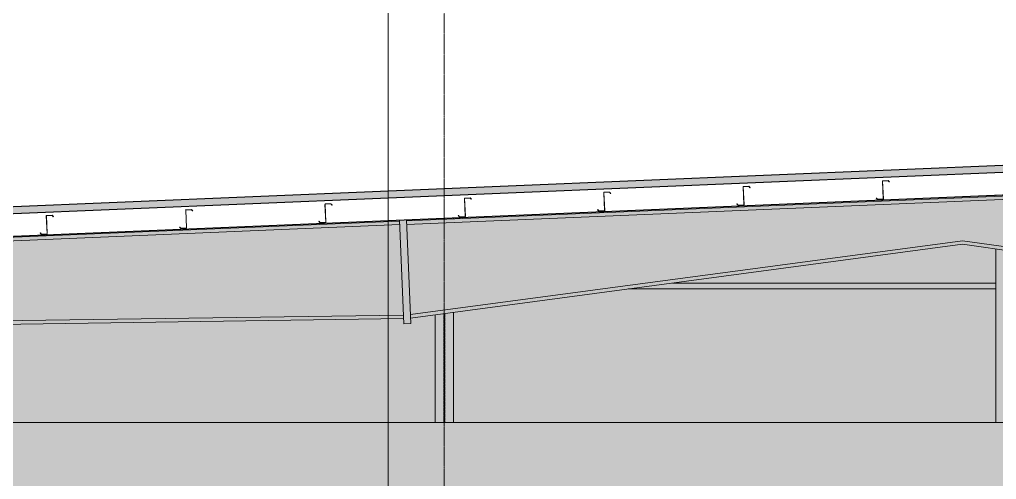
# Model space of a CAD drawing. Header units: inches. Extents: x -23034 to -8288, y -132 to 853.
# Drawn here: x -9542.2 to -9121.9, y 253.5 to 451.5 of the extents above; entities that cross this region are included whole.
import ezdxf

# ---------------------------------------------------------------- set-up
doc = ezdxf.new("R2010")
doc.units = ezdxf.units.IN
doc.header["$MEASUREMENT"] = 0
doc.linetypes.add('Grid Line 1_2_', pattern=[0.875, 0.5, -0.125, 0.125, -0.125])
doc.linetypes.add('Hidden 1_8_', pattern=[0.1875, 0.125, -0.0625])
for name, color, linetype, lineweight in [('A-CLNG', 13, 'Continuous', 9), ('A-ROOF', 132, 'Continuous', 9), ('G-ANNO-SYMB', 111, 'Continuous', 9), ('L-SITE-WALL', 31, 'Continuous', 9), ('M-HVAC-DUCT', 70, 'Continuous', 9), ('S-BEAM', 12, 'Continuous', 9), ('S-COLS', 52, 'Continuous', 9), ('S-GRID', 1, 'Continuous', 9)]:
    doc.layers.add(name, color=color, linetype=linetype, lineweight=lineweight)
pattern_1 = [(45, (-21599.14, 72.082), (-19.007, 19.007), []), (45, (-21599.14, 100.882), (-19.007, 19.007), [])]

# ---------------------------------------------------------------- blocks, each defined once
blk = doc.blocks.new('W-Wide Flange-Column - B1-C-1075923-Section 16')
at = {"layer": 'S-COLS', "linetype": 'Hidden 1_8_'}
for p, q in [((-21626.46, 365.97), (-21626.46, 365.48)), ((-21626.15, 365.49), (-21626.15, 365.99)), ((-21626.46, 324.89), (-21626.46, 278)), ((-21626.15, 278), (-21626.15, 324.94)), ((-21626.46, 250), (-21626.46, 37.1)), ((-21626.15, 37.1), (-21626.15, 250)), ((-21626.46, 34.88), (-21626.46, 32.5)), ((-21626.15, 32.5), (-21626.15, 34.88)), ((-21626.46, 31.5), (-21626.46, 28.5)), ((-21626.15, 28.5), (-21626.15, 31.5)), ((-21626.46, 4), (-21626.46, 0)), ((-21626.15, 0), (-21626.15, 4))]:
    blk.add_line(p, q, dxfattribs=at)
blk = doc.blocks.new('Girt_Z - 8_D-V128-Section 16')
at = {"layer": 'S-BEAM'}
h = blk.add_hatch(dxfattribs=at)
h.set_pattern_fill('FP_23', color=256, style=0, pattern_type=2)
h.set_pattern_definition(pattern_1)
h.paths.add_polyline_path([(-21439.96, 374), (-21437.6, 374.09), (-21437.6, 374.2), (-21439.91, 374.11), (-21440.39, 374.62), (-21440.47, 374.55)], flags=0)
h.paths.add_polyline_path([(-21437.53, 374.28), (-21437.42, 374.29), (-21437.73, 381.91), (-21437.84, 381.9)], flags=0)
h.paths.add_polyline_path([(-21434.87, 381.57), (-21434.79, 381.64), (-21435.3, 382.2), (-21437.66, 382.1), (-21437.66, 381.99), (-21435.35, 382.09)], flags=0)
at = {"layer": 'S-BEAM', "lineweight": 15}
for p, q in [((-21437.84, 381.9), (-21437.53, 374.28)), ((-21437.42, 374.29), (-21437.73, 381.91)), ((-21435.3, 382.2), (-21437.66, 382.1)), ((-21437.66, 381.99), (-21435.35, 382.09)), ((-21435.35, 382.09), (-21434.87, 381.57)), ((-21434.79, 381.64), (-21435.3, 382.2)), ((-21434.87, 381.57), (-21434.79, 381.64)), ((-21440.39, 374.62), (-21440.47, 374.55)), ((-21440.47, 374.55), (-21439.96, 374)), ((-21439.91, 374.11), (-21440.39, 374.62)), ((-21439.96, 374), (-21437.6, 374.09)), ((-21437.6, 374.2), (-21439.91, 374.11))]:
    blk.add_line(p, q, dxfattribs=at)
for centre, radius, start, end in [((-21437.66, 381.91), 0.187, 92.3859, 182.3859), ((-21437.66, 381.91), 0.0782, 94.5087, 182.3859), ((-21437.6, 374.28), 0.187, 272.3859, 2.3859), ((-21437.6, 374.28), 0.0782, 275.4283, 2.3859)]:
    blk.add_arc(centre, radius, start, end, dxfattribs=at)
blk = doc.blocks.new('Girt_Z - 8_D-V129-Section 16')
at = {"layer": 'S-BEAM', "lineweight": 15}
for p, q in [((-21497.79, 379.41), (-21497.47, 371.79)), ((-21497.36, 371.79), (-21497.68, 379.41)), ((-21495.25, 379.7), (-21497.61, 379.6)), ((-21497.61, 379.49), (-21495.29, 379.59)), ((-21495.29, 379.59), (-21494.82, 379.07)), ((-21494.74, 379.14), (-21495.25, 379.7)), ((-21494.82, 379.07), (-21494.74, 379.14)), ((-21500.33, 372.13), (-21500.41, 372.05)), ((-21500.41, 372.05), (-21499.91, 371.5)), ((-21499.86, 371.61), (-21500.33, 372.13)), ((-21499.91, 371.5), (-21497.54, 371.6)), ((-21497.54, 371.71), (-21499.86, 371.61))]:
    blk.add_line(p, q, dxfattribs=at)
for centre, radius, start, end in [((-21497.6, 379.41), 0.187, 92.3859, 182.3859), ((-21497.6, 379.41), 0.0782, 94.5087, 182.3859), ((-21497.55, 371.78), 0.0782, 275.4283, 2.3859), ((-21497.55, 371.78), 0.187, 272.3859, 2.3859)]:
    blk.add_arc(centre, radius, start, end, dxfattribs=at)
blk = doc.blocks.new('Girt_Z - 8_D-V130-Section 16')
at = {"layer": 'S-BEAM'}
h = blk.add_hatch(dxfattribs=at)
h.set_pattern_fill('FP_23', color=256, style=0, pattern_type=2)
h.set_pattern_definition(pattern_1)
h.paths.add_polyline_path([(-21559.86, 369), (-21557.49, 369.1), (-21557.49, 369.21), (-21559.81, 369.11), (-21560.28, 369.63), (-21560.36, 369.55)], flags=0)
h.paths.add_polyline_path([(-21557.42, 369.29), (-21557.31, 369.29), (-21557.63, 376.91), (-21557.74, 376.91)], flags=0)
h.paths.add_polyline_path([(-21554.77, 376.57), (-21554.69, 376.65), (-21555.19, 377.2), (-21557.56, 377.1), (-21557.56, 376.99), (-21555.24, 377.09)], flags=0)
at = {"layer": 'S-BEAM', "lineweight": 15}
for p, q in [((-21557.74, 376.91), (-21557.42, 369.29)), ((-21557.31, 369.29), (-21557.63, 376.91)), ((-21555.19, 377.2), (-21557.56, 377.1)), ((-21557.56, 376.99), (-21555.24, 377.09)), ((-21555.24, 377.09), (-21554.77, 376.57)), ((-21554.69, 376.65), (-21555.19, 377.2)), ((-21554.77, 376.57), (-21554.69, 376.65)), ((-21560.28, 369.63), (-21560.36, 369.55)), ((-21560.36, 369.55), (-21559.86, 369)), ((-21559.81, 369.11), (-21560.28, 369.63)), ((-21559.86, 369), (-21557.49, 369.1)), ((-21557.49, 369.21), (-21559.81, 369.11))]:
    blk.add_line(p, q, dxfattribs=at)
for centre, radius, start, end in [((-21557.55, 376.92), 0.187, 92.3859, 182.3859), ((-21557.55, 376.92), 0.0782, 94.5087, 182.3859), ((-21557.5, 369.29), 0.0782, 275.4283, 2.3859), ((-21557.5, 369.29), 0.187, 272.3859, 2.3859)]:
    blk.add_arc(centre, radius, start, end, dxfattribs=at)
blk = doc.blocks.new('Girt_Z - 8_D-V131-Section 16')
at = {"layer": 'S-BEAM', "lineweight": 15}
for p, q in [((-21617.69, 374.41), (-21617.37, 366.79)), ((-21617.26, 366.8), (-21617.58, 374.41)), ((-21615.14, 374.7), (-21617.51, 374.6)), ((-21617.51, 374.5), (-21615.19, 374.59)), ((-21615.19, 374.59), (-21614.72, 374.08)), ((-21614.64, 374.15), (-21615.14, 374.7)), ((-21614.72, 374.08), (-21614.64, 374.15)), ((-21620.23, 367.13), (-21620.31, 367.06)), ((-21620.31, 367.06), (-21619.81, 366.5)), ((-21619.76, 366.61), (-21620.23, 367.13)), ((-21619.81, 366.5), (-21617.44, 366.6)), ((-21617.44, 366.71), (-21619.76, 366.61))]:
    blk.add_line(p, q, dxfattribs=at)
for centre, radius, start, end in [((-21617.5, 374.42), 0.187, 92.3859, 182.3859), ((-21617.5, 374.42), 0.0782, 94.5087, 182.3859), ((-21617.45, 366.79), 0.187, 272.3859, 2.3859), ((-21617.45, 366.79), 0.0782, 275.4283, 2.3859)]:
    blk.add_arc(centre, radius, start, end, dxfattribs=at)
blk = doc.blocks.new('Girt_Z - 8_D-V132-Section 16')
at = {"layer": 'S-BEAM'}
h = blk.add_hatch(dxfattribs=at)
h.set_pattern_fill('FP_23', color=256, style=0, pattern_type=2)
h.set_pattern_definition(pattern_1)
h.paths.add_polyline_path([(-21679.75, 364), (-21677.39, 364.1), (-21677.39, 364.21), (-21679.71, 364.12), (-21680.18, 364.63), (-21680.26, 364.56)], flags=0)
h.paths.add_polyline_path([(-21677.32, 364.29), (-21677.21, 364.3), (-21677.53, 371.92), (-21677.64, 371.91)], flags=0)
h.paths.add_polyline_path([(-21674.67, 371.58), (-21674.59, 371.65), (-21675.09, 372.21), (-21677.46, 372.11), (-21677.45, 372), (-21675.14, 372.09)], flags=0)
at = {"layer": 'S-BEAM', "lineweight": 15}
for p, q in [((-21677.64, 371.91), (-21677.32, 364.29)), ((-21677.21, 364.3), (-21677.53, 371.92)), ((-21675.09, 372.21), (-21677.46, 372.11)), ((-21677.45, 372), (-21675.14, 372.09)), ((-21675.14, 372.09), (-21674.67, 371.58)), ((-21674.59, 371.65), (-21675.09, 372.21)), ((-21674.67, 371.58), (-21674.59, 371.65)), ((-21680.18, 364.63), (-21680.26, 364.56)), ((-21680.26, 364.56), (-21679.75, 364)), ((-21679.71, 364.12), (-21680.18, 364.63)), ((-21679.75, 364), (-21677.39, 364.1)), ((-21677.39, 364.21), (-21679.71, 364.12))]:
    blk.add_line(p, q, dxfattribs=at)
for centre, radius, start, end in [((-21677.45, 371.92), 0.187, 92.3859, 182.3859), ((-21677.45, 371.92), 0.0782, 94.5087, 182.3859), ((-21677.4, 364.29), 0.187, 272.3859, 2.3859), ((-21677.4, 364.29), 0.0782, 275.4283, 2.3859)]:
    blk.add_arc(centre, radius, start, end, dxfattribs=at)
blk = doc.blocks.new('Girt_Z - 8_D-V133-Section 16')
at = {"layer": 'S-BEAM', "lineweight": 15}
for p, q in [((-21737.58, 369.41), (-21737.27, 361.8)), ((-21737.16, 361.8), (-21737.47, 369.42)), ((-21735.04, 369.71), (-21737.4, 369.61)), ((-21737.4, 369.5), (-21735.09, 369.6)), ((-21735.09, 369.6), (-21734.61, 369.08)), ((-21734.53, 369.15), (-21735.04, 369.71)), ((-21734.61, 369.08), (-21734.53, 369.15)), ((-21740.13, 362.13), (-21740.21, 362.06)), ((-21740.21, 362.06), (-21739.7, 361.51)), ((-21739.65, 361.62), (-21740.13, 362.13)), ((-21739.7, 361.51), (-21737.34, 361.6)), ((-21737.34, 361.71), (-21739.65, 361.62))]:
    blk.add_line(p, q, dxfattribs=at)
for centre, radius, start, end in [((-21737.4, 369.42), 0.187, 92.3859, 182.3859), ((-21737.4, 369.42), 0.0782, 94.5087, 182.3859), ((-21737.34, 361.79), 0.0782, 275.4283, 2.3859), ((-21737.34, 361.79), 0.187, 272.3859, 2.3859)]:
    blk.add_arc(centre, radius, start, end, dxfattribs=at)
blk = doc.blocks.new('Girt_Z - 8_D-V134-Section 16')
at = {"layer": 'S-BEAM', "lineweight": 15}
for p, q in [((-21797.53, 366.92), (-21797.21, 359.3)), ((-21797.1, 359.3), (-21797.42, 366.92)), ((-21794.99, 367.21), (-21797.35, 367.11)), ((-21797.35, 367), (-21795.03, 367.1)), ((-21795.03, 367.1), (-21794.56, 366.58)), ((-21794.48, 366.66), (-21794.99, 367.21)), ((-21794.56, 366.58), (-21794.48, 366.66)), ((-21800.07, 359.64), (-21800.15, 359.56)), ((-21800.15, 359.56), (-21799.65, 359.01)), ((-21799.6, 359.12), (-21800.07, 359.64)), ((-21799.65, 359.01), (-21797.28, 359.11)), ((-21797.28, 359.22), (-21799.6, 359.12))]:
    blk.add_line(p, q, dxfattribs=at)
for centre, radius, start, end in [((-21797.34, 366.92), 0.187, 92.3859, 182.3859), ((-21797.34, 366.92), 0.0782, 94.5087, 182.3859), ((-21797.29, 359.29), 0.0782, 275.4283, 2.3859), ((-21797.29, 359.29), 0.187, 272.3859, 2.3859)]:
    blk.add_arc(centre, radius, start, end, dxfattribs=at)
blk = doc.blocks.new('columns and girder2 - one-1075720-Section 16')
at = {"layer": 'S-BEAM'}
h = blk.add_hatch(color=256, dxfattribs=at)
h.paths.add_polyline_path([(-22304.55, 293.43), (-22123.26, 325.75), (-22009.16, 317.66), (-22009.23, 319.17), (-22123.34, 327.26), (-22304.55, 294.96)], flags=0)
h.paths.add_polyline_path([(-22006.16, 317.59), (-21643.83, 322.76), (-21643.89, 324.26), (-22006.22, 319.08), (-22006.16, 317.59)], flags=0)
h.paths.add_polyline_path([(-21640.83, 322.97), (-21403.33, 354.74), (-21191.62, 324.99), (-21191.62, 326.5), (-21403.33, 356.25), (-21640.89, 324.47)], flags=0)
h.paths.add_polyline_path([(-22359.55, 333.43), (-22353.42, 333.68), (-22353.42, 333.83), (-22349.38, 333.85), (-22307.55, 335.6), (-22307.55, 337.1), (-22359.55, 334.93)], flags=0)
h.paths.add_polyline_path([(-22304.55, 335.72), (-22010.43, 347.98), (-22010.49, 349.47), (-22304.55, 337.15)], flags=0)
h.paths.add_polyline_path([(-22007.43, 348.1), (-21645.51, 363.18), (-21645.57, 364.68), (-22007.49, 349.6), (-22007.47, 349.17)], flags=0)
h.paths.add_polyline_path([(-21642.51, 363.31), (-21191.62, 382.16), (-21191.62, 383.59), (-21642.57, 364.8), (-21642.54, 363.93)], flags=0)
h.paths.add_polyline_path([(-21188.62, 382.22), (-21134.3, 384.48), (-21134.3, 385.98), (-21188.62, 383.72), (-21188.62, 382.28)], flags=0)
h = blk.add_hatch(color=256, dxfattribs=at)
h.paths.add_polyline_path([(-21135.8, 0), (-21135.8, 323.1), (-21188.62, 323.1), (-21188.62, 322.85), (-21191.62, 322.85), (-21191.62, 324.99), (-21192.16, 324.99), (-21153.8, 117.86), (-21153.8, 0), (-21136.07, 0)], flags=0)
h.paths.add_polyline_path([(-22357.04, 0), (-22340.05, 0), (-22340.05, 118), (-22305.77, 290.85), (-22307.55, 290.85), (-22307.55, 335.6), (-22349.38, 333.83), (-22346.93, 333.76), (-22346.93, 333.45), (-22349.51, 333.39), (-22349.86, 333.25), (-22350.06, 332.76), (-22350.06, 322.67), (-22349.86, 322.19), (-22349.38, 321.99), (-22346.93, 321.99), (-22346.93, 321.61), (-22353.42, 321.61), (-22353.42, 321.99), (-22350.98, 321.99), (-22350.49, 322.19), (-22350.29, 322.67), (-22350.29, 332.76), (-22350.61, 333.29), (-22350.98, 333.45), (-22353.42, 333.45), (-22353.42, 333.68), (-22358.05, 333.41), (-22358.05, 285.6), (-22307.55, 285.6), (-22307.55, 284.6), (-22358.05, 284.6), (-22358.05, 161.27), (-22350.68, 161.58), (-22350.62, 159.91), (-22358.05, 159.6), (-22358.05, 136.93), (-22349.67, 137.24), (-22349.67, 135.6), (-22358.05, 135.25), (-22358.05, 0)], flags=0)
h.paths.add_polyline_path([(-22304.55, 294.96), (-22123.26, 327.25), (-22009.23, 319.17), (-22010.43, 347.98), (-22304.55, 335.72), (-22304.55, 320.2)], flags=0)
h.paths.add_polyline_path([(-22006.22, 319.08), (-21643.89, 324.28), (-21645.51, 363.18), (-22007.43, 348.1), (-22006.22, 319.16)], flags=0)
h.paths.add_polyline_path([(-21188.62, 324.1), (-21135.8, 324.1), (-21135.8, 384.42), (-21188.62, 382.22), (-21188.62, 326.5)], flags=0)
h.paths.add_polyline_path([(-21640.89, 324.48), (-21403.33, 356.25), (-21191.62, 326.5), (-21191.62, 382.09), (-21642.51, 363.31), (-21641.27, 333.43)], flags=0)
h = blk.add_hatch(color=256, dxfattribs=at)
h.paths.add_polyline_path([(-22304.55, 290.85), (-22304.55, 337.72), (-22307.55, 337.59), (-22307.55, 290.85)], flags=0)
h.paths.add_polyline_path([(-22009.06, 315.25), (-22006.07, 315.38), (-22007.51, 350.1), (-22010.51, 349.97), (-22009.27, 320.2)], flags=0)
h.paths.add_polyline_path([(-21643.73, 320.47), (-21640.73, 320.59), (-21642.6, 365.3), (-21645.59, 365.18), (-21644.35, 335.46)], flags=0)
h.paths.add_polyline_path([(-21188.62, 322.85), (-21188.62, 384.22), (-21191.62, 384.09), (-21191.62, 322.85)], flags=0)
for p, q in [((-21191.62, 383.59), (-21642.57, 364.8)), ((-21642.51, 363.31), (-21191.62, 382.09)), ((-21645.57, 364.68), (-22007.49, 349.6)), ((-22007.43, 348.1), (-21645.51, 363.18)), ((-21645.59, 365.18), (-21643.73, 320.47)), ((-21640.73, 320.59), (-21642.6, 365.3)), ((-21403.33, 356.25), (-21640.89, 324.48)), ((-21640.83, 322.97), (-21403.33, 354.74)), ((-21191.62, 326.5), (-21403.33, 356.25)), ((-21403.33, 354.74), (-21191.62, 324.99)), ((-21643.89, 324.26), (-22006.22, 319.08)), ((-22006.16, 317.59), (-21643.83, 322.76)), ((-21643.73, 320.47), (-21640.73, 320.59))]:
    blk.add_line(p, q, dxfattribs=at)
blk = doc.blocks.new('Girt_Z - 10_D-V204-Section 16')
at = {"layer": 'S-BEAM'}
h = blk.add_hatch(color=256, dxfattribs=at)
h.paths.add_polyline_path([(-21266.44, 335.5), (-21283.28, 337.87), (-21381.05, 337.87), (-21381.05, 335.5), (-21291.01, 335.5)], flags=0)
h.paths.add_polyline_path([(-22364.05, 335.5), (-22358.8, 335.5), (-22358.8, 336.46), (-22364.05, 336.24)], flags=0)
h.paths.add_polyline_path([(-22357.81, 335.5), (-22345.89, 335.5), (-22307.55, 337.1), (-22307.55, 337.59), (-22356.18, 335.57)], flags=0)
h.paths.add_polyline_path([(-21389.05, 335.5), (-21389.05, 337.87), (-21529.47, 337.87), (-21547.17, 335.5), (-21403.33, 335.5)], flags=0)
h.paths.add_polyline_path([(-22304.55, 337.22), (-22289.07, 337.87), (-22301, 337.87), (-22304.55, 337.72)], flags=0)
for p, q in [((-21389.05, 338.05), (-21528.07, 338.05)), ((-21547.17, 335.5), (-21389.05, 335.5))]:
    blk.add_line(p, q, dxfattribs=at)

msp = doc.modelspace()

# ---------------------------------------------------------------- hatches: boundary and pattern name
at = {"layer": 'A-ROOF'}
msp.add_hatch(color=256, dxfattribs=at).paths.add_polyline_path([(-10165.94404, 342.13397), (-8854.44404, 396.7798), (-8854.44404, 399.65729), (-10165.94404, 345.01146)], flags=0)
at = {"layer": 'L-SITE-WALL'}
h = msp.add_hatch(color=256, dxfattribs=at)
h.paths.add_polyline_path([(-9837.55636, 144.75), (-9604.69404, 144.75), (-9604.69404, 250), (-9837.94404, 250), (-9837.94404, 144.75)], flags=0)
h.paths.add_polyline_path([(-10011.85824, 144.75), (-9845.94404, 144.75), (-9845.94404, 250), (-10013.19404, 250), (-10013.19404, 187.37968), (-10013.43293, 182.21265), (-10014.27262, 176.55793), (-10015.39588, 171.86338), (-10017.3579, 166.28433), (-10019.0649, 162.41833), (-10021.99133, 157.30176), (-10024.50508, 153.63214), (-10027.80955, 149.65272), (-10031.88116, 145.65134), (-10032.9666, 144.75), (-10026.25544, 144.75)], flags=0)
h.paths.add_polyline_path([(-8893.42705, 144.75), (-8911.07934, 240), (-9026.86071, 240), (-9026.86071, 250), (-9114.19404, 250), (-9114.19404, 144.75), (-8907.94636, 144.75)], flags=0)
h.paths.add_polyline_path([(-9355.44404, 144.75), (-9122.19404, 144.75), (-9122.19404, 250), (-9355.44404, 250), (-9355.44404, 170.15807)], flags=0)
h.paths.add_polyline_path([(-9596.69404, 144.75), (-9363.44404, 144.75), (-9363.44404, 250), (-9596.69404, 250), (-9596.69404, 170.15807)], flags=0)
h.paths.add_polyline_path([(-10063.32222, 160.06023), (-10061.75109, 160.4003), (-10058.47891, 161.51105), (-10055.19404, 163.13097), (-10051.94867, 165.34122), (-10049.1969, 167.80664), (-10046.87527, 170.49133), (-10044.69967, 173.87784), (-10043.13674, 177.22038), (-10042.0392, 180.68031), (-10041.43359, 183.72494), (-10041.19404, 187.37968), (-10041.20393, 271.57174), (-10063.26797, 160.33376)], flags=0)
h.paths.add_polyline_path([(-10104.50654, 174.25054), (-10103.31904, 174.30002), (-10103.31904, 174.46723), (-10104.50654, 174.46723), (-10104.50654, 174.30002)], flags=0)
h.paths.add_polyline_path([(-10103.31904, 184.58507), (-10103.31904, 184.88542), (-10104.50654, 184.88542), (-10104.50654, 184.58507), (-10103.55563, 184.58507)], flags=0)
h.paths.add_polyline_path([(-10092.88154, 239.051), (-10092.88154, 241.44531), (-10102.50654, 241.44531), (-10102.5066, 241.55469), (-10092.88154, 241.55469), (-10092.88152, 241.36719)], flags=0)
h.paths.add_polyline_path([(-10092.88154, 287.301), (-10092.88154, 289.69531), (-10102.50654, 289.69531), (-10102.5066, 289.80469), (-10092.88154, 289.80469), (-10092.88152, 289.61719)], flags=0)
h.paths.add_polyline_path([(-10103.31904, 188.15614), (-10103.31904, 193), (-10102.69404, 193), (-10102.69404, 193.11719), (-10102.58467, 193.12128), (-10102.50654, 193), (-10092.80342, 193), (-10092.80342, 193.12006), (-10092.69404, 193.19531), (-10092.69404, 239), (-10093.26858, 238.51791), (-10093.33888, 238.6017), (-10092.80342, 239.051), (-10092.80342, 241.37006), (-10092.69404, 241.37006), (-10092.69404, 287.25), (-10093.26858, 286.76791), (-10093.33888, 286.8517), (-10092.80342, 287.301), (-10092.80342, 289.62006), (-10092.69404, 289.62006), (-10092.69404, 333.40842), (-10092.69404, 333.47092), (-10092.69404, 334.93059), (-10040.69406, 337.09722), (-10040.69406, 337.59425), (-10091.94404, 335.45884), (-10091.94404, 336.46101), (-10104.50654, 335.93757), (-10104.44118, 333.6875), (-10103.48527, 333.6875), (-10103.48527, 191.19158), (-10104.50654, 191.19158), (-10104.50654, 188.15614), (-10103.57684, 188.15614)], flags=0)
h.paths.add_polyline_path([(-10092.88152, 193.19531), (-10102.5066, 193.19531), (-10102.5066, 193.30469), (-10092.88154, 193.30469)], flags=0)
h.paths.add_polyline_path([(-10102.58467, 241.62872), (-10102.69404, 241.63281), (-10102.69404, 244), (-10102.11951, 244.48209), (-10102.04921, 244.3983), (-10102.58467, 243.949), (-10102.58467, 241.63281)], flags=0)
h.paths.add_polyline_path([(-10013.19404, 278), (-9845.94404, 278), (-9845.94404, 325.00693), (-9856.48121, 325.73382), (-10037.69406, 293.43482), (-10037.69406, 290.85199), (-10037.37969, 290.85199), (-10039.53218, 280), (-10013.19404, 280)], flags=0)
h.paths.add_polyline_path([(-9450.21886, 278), (-9363.44404, 278), (-9363.44404, 324.37951), (-9373.97268, 322.97117), (-9373.87357, 320.59255), (-9376.87101, 320.46767), (-9376.96637, 322.75628), (-9596.69404, 319.6207), (-9596.69404, 278), (-9527.68636, 278)], flags=0)
h.paths.add_polyline_path([(-9355.44404, 278), (-9122.19404, 278), (-9122.19404, 352.73277), (-9136.47442, 354.73975), (-9355.44404, 325.44962), (-9355.44404, 282.68807)], flags=0)
h.paths.add_polyline_path([(-9837.94404, 278), (-9604.69404, 278), (-9604.69404, 319.50653), (-9739.29885, 317.56276), (-9739.20787, 315.37923), (-9742.20524, 315.25433), (-9742.30556, 317.66202), (-9837.94404, 324.43996), (-9837.94404, 282.68807)], flags=0)
h.paths.add_polyline_path([(-9062.88136, 278), (-9026.86071, 278), (-9026.86071, 339.33455), (-9114.19404, 351.60845), (-9114.19404, 278), (-9101.61511, 278)], flags=0)
h.paths.add_polyline_path([(-10102.58467, 289.87872), (-10102.69404, 289.88281), (-10102.69404, 292.25), (-10102.11951, 292.73209), (-10102.04921, 292.6483), (-10102.58467, 292.199), (-10102.58467, 289.88281)], flags=0)
h.paths.add_polyline_path([(-10037.69406, 337.22222), (-9845.94404, 345.21167), (-9845.94404, 345.70884), (-10037.69406, 337.71925)], flags=0)
h.paths.add_polyline_path([(-10104.50654, 343.94451), (-10091.94404, 344.46795), (-10091.94404, 345.2173), (-10104.50654, 344.69386)], flags=0)
h.paths.add_polyline_path([(-9837.94404, 345.545), (-9743.63111, 349.47464), (-9743.72477, 349.96798), (-9837.94404, 346.04217)], flags=0)
h.paths.add_polyline_path([(-9740.63373, 349.59953), (-9604.69404, 355.26359), (-9604.69404, 355.76092), (-9740.65441, 350.09591)], flags=0)
h.paths.add_polyline_path([(-9596.69404, 355.59692), (-9378.71317, 364.67931), (-9378.80686, 365.17289), (-9596.69404, 356.09426)], flags=0)
h.paths.add_polyline_path([(-9375.71568, 364.8042), (-9363.44404, 365.31551), (-9363.44404, 365.81301), (-9375.73637, 365.30083)], flags=0)
h.paths.add_polyline_path([(-9355.44404, 365.64884), (-9122.19404, 375.36743), (-9122.19404, 375.86509), (-9355.44404, 366.14634)], flags=0)
h.paths.add_polyline_path([(-9114.19404, 375.70076), (-9026.86071, 379.33959), (-9026.86071, 379.83731), (-9114.19404, 376.19842)], flags=0)
at = {"layer": 'M-HVAC-DUCT'}
for points in [[(-9585.78699, 264), (-8915.52717, 264), (-8918.12173, 278), (-10011.19404, 277.95922), (-10011.19404, 264), (-9605.15386, 264)], [(-10011.19404, 250), (-8913.81904, 250), (-8913.85941, 255.00097), (-8915.52717, 264), (-10011.19404, 263.93307), (-10011.19404, 250.04078)]]:
    msp.add_hatch(color=256, dxfattribs=at).paths.add_polyline_path(points, flags=0)
at = {"layer": 'S-COLS'}
h = msp.add_hatch(color=256, dxfattribs=at)
h.paths.add_polyline_path([(-9120.80266, 0), (-9114.19404, 0), (-9114.19404, 4), (-9120.80266, 4)], flags=0)
h.paths.add_polyline_path([(-9116.13009, 28.5), (-9114.19404, 28.5), (-9114.19404, 31.5), (-9120.80266, 31.5), (-9120.80266, 28.5)], flags=0)
h.paths.add_polyline_path([(-9116.14027, 32.5), (-9114.19404, 32.5), (-9114.19404, 34.87897), (-9120.80266, 34.86924), (-9120.80266, 32.5)], flags=0)
h.paths.add_polyline_path([(-9114.83088, 37.11159), (-9114.19404, 37.11887), (-9114.19404, 250), (-9122.19404, 250), (-9122.19404, 37.12038), (-9115.08103, 37.11199)], flags=0)
h.paths.add_polyline_path([(-9120.98199, 278), (-9114.19404, 278), (-9114.19404, 351.60845), (-9122.19404, 352.73277), (-9122.19404, 278)], flags=0)
h.paths.add_polyline_path([(-9122.19404, 375.36743), (-9114.19404, 375.70076), (-9114.19404, 376.19842), (-9122.19404, 375.86509)], flags=0)
h = msp.add_hatch(color=256, dxfattribs=at)
h.paths.add_polyline_path([(-9363.44404, 0), (-9355.44404, 0), (-9355.44404, 4), (-9363.44404, 4)], flags=0)
h.paths.add_polyline_path([(-9363.06793, 28.5), (-9355.44404, 28.5), (-9355.44404, 31.5), (-9363.44404, 31.5), (-9363.44404, 28.5)], flags=0)
h.paths.add_polyline_path([(-9363.44404, 32.5), (-9355.44404, 32.5), (-9355.44404, 34.87982), (-9363.44404, 34.87593)], flags=0)
h.paths.add_polyline_path([(-9355.44404, 37.12018), (-9355.44404, 250), (-9363.44404, 250), (-9363.44404, 37.12348), (-9355.877, 37.12021)], flags=0)
h.paths.add_polyline_path([(-9355.44404, 278), (-9355.44404, 325.44962), (-9363.44404, 324.37951), (-9363.44404, 278)], flags=0)
h.paths.add_polyline_path([(-9363.44404, 365.31551), (-9355.44404, 365.64884), (-9355.44404, 366.14634), (-9363.44404, 365.81301)], flags=0)

# ---------------------------------------------------------------- linework, layer by layer
at = {"layer": 'A-CLNG', "lineweight": 25}
msp.add_line((-10091.94404, 335.45884), (-8868.19404, 386.44842), dxfattribs=at)
at = {"layer": 'A-ROOF', "lineweight": 25}
for p, q in [((-8854.44404, 399.65729), (-10165.94404, 345.01146)), ((-10165.94404, 342.13397), (-8854.44404, 396.7798))]:
    msp.add_line(p, q, dxfattribs=at)
at = {"layer": 'G-ANNO-SYMB'}
msp.add_line((-9383.66384, 545.15708), (-9383.66384, -54.81697), dxfattribs=at)
at = {"layer": 'M-HVAC-DUCT'}
msp.add_line((-8918.12173, 278), (-10011.19404, 278), dxfattribs=at)
at = {"layer": 'S-COLS'}
for p, q in [((-9122.19404, 375.86509), (-9122.19404, 375.36743)), ((-9363.44404, 365.81301), (-9363.44404, 365.31551)), ((-9355.44404, 366.14634), (-9355.44404, 365.64884)), ((-9122.19404, 352.73277), (-9122.19404, 278)), ((-9363.44404, 324.37951), (-9363.44404, 278)), ((-9355.44404, 325.44962), (-9355.44404, 278))]:
    msp.add_line(p, q, dxfattribs=at)
at = {"layer": 'S-GRID', "linetype": 'Grid Line 1_2_'}
msp.add_line((-9359.44404, -132), (-9359.44404, 648.65882), dxfattribs=at)
msp.add_line((-9359.44404, -132), (-9359.44404, 648.65882), dxfattribs=at)

# ---------------------------------------------------------------- block references
at = {"layer": 'S-BEAM'}
for name in ['columns and girder2 - one-1075720-Section 16', 'Girt_Z - 8_D-V129-Section 16', 'Girt_Z - 8_D-V128-Section 16', 'Girt_Z - 8_D-V131-Section 16', 'Girt_Z - 8_D-V130-Section 16', 'Girt_Z - 8_D-V132-Section 16', 'Girt_Z - 8_D-V134-Section 16', 'Girt_Z - 8_D-V133-Section 16', 'Girt_Z - 10_D-V204-Section 16']:
    msp.add_blockref(name, (12266.85877, 0), dxfattribs=at)
at = {"layer": 'S-COLS', "linetype": 'Hidden 1_8_'}
msp.add_blockref('W-Wide Flange-Column - B1-C-1075923-Section 16', (12266.85877, 0), dxfattribs=at)

doc.saveas('drawing.dxf')
